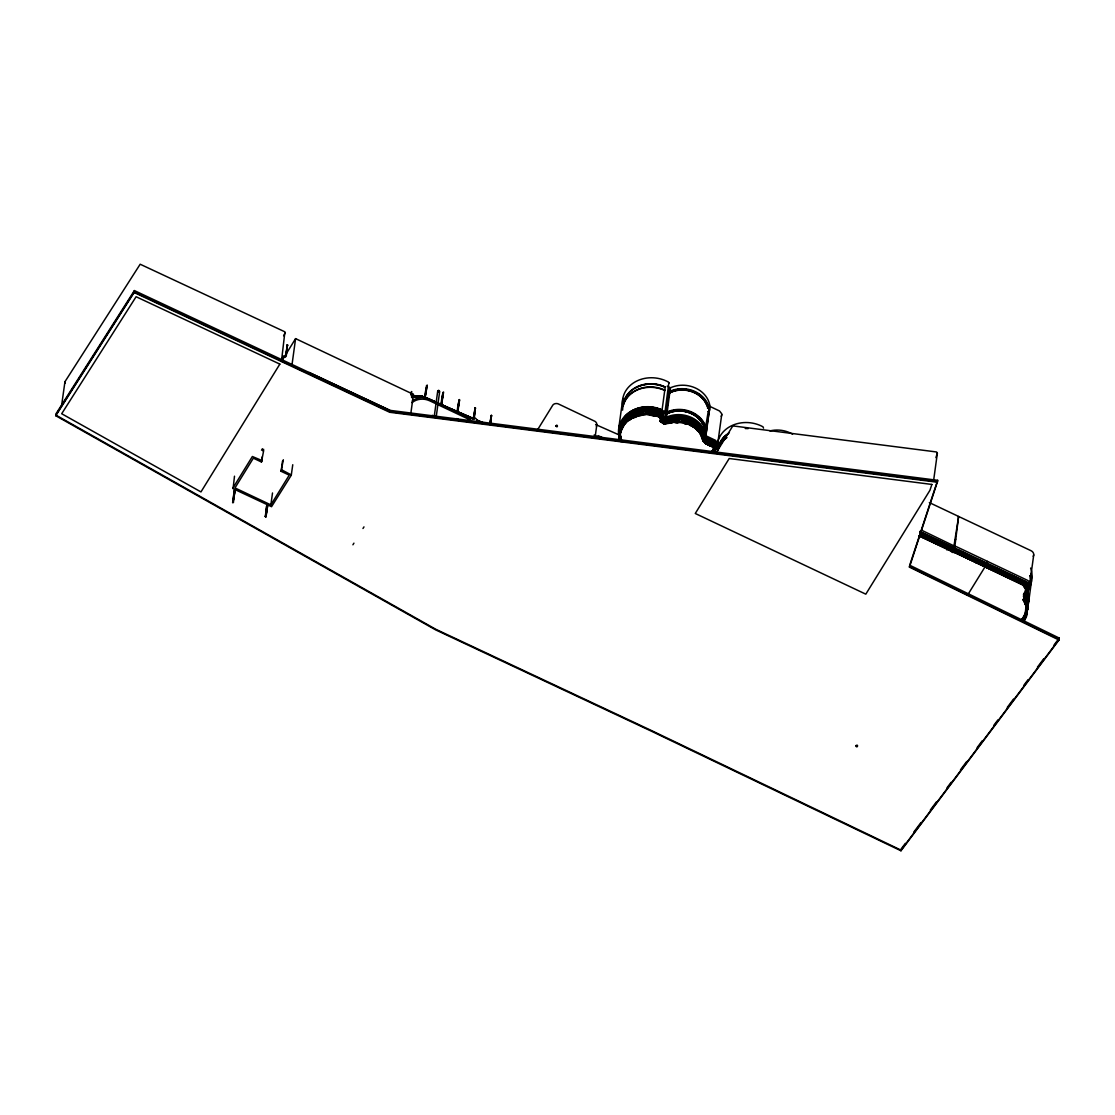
<?xml version="1.0" encoding="UTF-8"?>
<svg xmlns="http://www.w3.org/2000/svg" width="1115" height="1115" viewBox="0 0 1115 1115"><rect width="100%" height="100%" fill="white"/><g stroke="black" fill="none" stroke-linecap="round" stroke-linejoin="round"><path stroke-width="1.5" d="M664.387 423.087C662.38 424.787 672.247 422.864 674.059 422.083C672.234 420.369 677.558 425.177 678.937 421.832C679.244 419.421 672.247 420.801 674.073 422.39M664.833 419.881C664.261 422.501 669.432 420.689 669.725 419.965C668.331 416.954 659.258 421.47 669.641 419.561C668.484 419.923 680.917 416.034 684.331 418.473C682.812 422.46 691.621 419.101 688.722 420.913C686.046 415.7 671.369 419.435 664.833 420.188L662.338 418.557M664.54 424.146C669.139 422.153 669.362 423.602 669.098 422.432M669.669 420.383L669.446 419.073M437.693 391.198C440.411 393.971 439.324 388.327 437.721 391.072L434.237 416.453M642.338 413.665C643.731 416.341 638.491 415.17 637.571 415.825C638.101 412.871 645.975 415.31 647.411 413.386C663.662 416.494 642.853 413.4 642.338 413.665C644.707 416.759 653.056 410.181 657.306 415.477C656.498 417.303 650.784 415.825 652.4 413.846M647.731 411.505C646.909 408.369 650.31 415.198 652.777 411.546C653.404 408.675 646.463 410.543 647.787 411.101M647.843 410.195L657.752 412.271L652.944 410.668L652.623 411.951L652.944 410.668M668.972 383.184L668.317 382.013A30.37 25.645 7.8 0 0 636.331 381.26A30.37 25.645 7.8 0 0 622.7 405.316M669.237 423.17L664.192 423.296L680.08 418.278L664.359 423.784L660.401 421.275L660.847 420.648L664.93 423.198L664.192 424.202L660.401 421.275M1024.978 617.752L1026.358 601.166L1025.368 618.086L1020.796 620.804M1025.229 617.975L1022.553 620.288M642.407 414.975C642.296 410.445 636.135 417.804 637.446 414.668M647.731 411.351C662.449 411.212 640.498 413.358 642.784 410.459C643.913 412.968 632.902 415.728 633.306 413.205C660.094 405.358 631.243 414.78 637.822 411.881M642.937 411.769L642.686 410.473M673.948 422.418C673.683 417.609 684.861 424.62 684.025 421.651C696.262 421.944 682.561 427.421 684.025 421.651M669.432 419.895L674.436 419.296L674.422 418.487M688.847 421.08C687.593 415.965 677.878 418.529 674.282 419.156M618.783 438.153C620.776 437.122 617.794 440.049 619.661 433.331L627.09 418.153L619.438 433.164L620.302 433.749L619.132 433.428M619.968 440.397C617.389 437.442 622.895 428.968 619.522 430.641C621.013 432.829 622.532 416.355 619.801 434.07M619.09 438.237L619.829 430.808M619.494 438.279L619.926 430.125M621.013 438.92C619.787 440.941 619.187 434.46 620.33 430.167M619.842 438.181L620.205 433.526M620.288 434.975L620.637 430.32M1025.006 618.086L1026.678 601.487M1025.201 618.1L1026.539 601.375M673.85 422.362L683.76 422.683C668.763 420.606 687.565 420.843 688.736 423.421C694.311 423.31 695.189 429.568 688.276 424.118M689.056 420.606L679.202 419.045L679.342 417.818L679.202 419.045L684.206 419.533L684.345 418.32M933.659 480.203L937.367 453.15L936.544 451.965L733.642 426L732.443 426.501L716.346 452.592M1026.148 601.543C1030.511 581.626 1024.796 598.156 1023.11 599.87C1028.95 589.64 1023.361 592.609 1025.688 593.11M1026.288 601.654L1027.263 592.037M1026.483 601.682L1026.79 591.94L1027.974 592.497L1028.992 588.372L1027.696 588.093L1028.992 588.372M1026.664 601.612L1027.598 592.135L1019.89 579.577M694.227 426.836L703.551 435.101L715.37 448.216L694.645 426.599L680.192 418.167L694.715 426.906L680.094 418.278L664.192 423.296M679.913 418.696L694.38 426.906M668.902 422.696L678.923 420.926M657.056 416.341C632.665 412.801 660.303 414.306 657.111 416.202M647.383 413.498C651.536 411.63 661.822 419.379 662.059 417.108M703.523 436.313L702.924 433.233A23.931 20.209 7.8 0 0 670.519 417.888L667.425 419.087A2.021 1.7 7.8 0 1 665.571 418.989L669.362 388.536L670.436 387.727L666.519 417.149A26.342 22.244 7.8 0 1 705.837 435.742L715.495 440.341L717.614 442.989A4.85 4.084 7.8 0 1 717.196 445.721L712.959 452.648M683.802 422.418L678.77 422.237M937.659 480.314L909.715 565.221L1059.25 638.073L1058.985 639.996L900.962 850.787L650.421 730.729L435.756 629.933L55.75 415.714L56.015 413.79L134.371 290.583L389.929 410.348L937.659 480.314L937.394 482.238L389.679 412.271L134.107 292.506L134.371 290.583M61.562 405.776L64.949 381.72L140.169 264.227L284.91 331.838L281.426 361.483M292.757 464.732L291.266 475.241L271.544 506.698L233.077 488.677L234.498 476.189M234.889 491.938L232.77 502.544L234.192 490.335M232.77 502.544L234.415 490.516M233.077 502.586L234.721 490.572M233.356 502.475L235 490.447M282.513 461.08L281.119 471.311L289.245 475.143L270.875 504.9L234.972 487.924L253.342 458.167L261.467 462.014L262.178 456.899M261.467 462.014L263.697 450.46M283.419 357.511L283.628 355.908L281.802 358.863M285.468 357.051L287.349 344.883L286.374 355.309M285.733 356.619L287.349 344.883M286.081 355.56L287.558 344.911M267.614 506.168L265.802 516.816L266.624 506.015M265.272 516.58L266.75 505.792M265.495 516.775L267.029 505.666M265.802 516.816L267.447 504.788M266.067 516.691L267.558 505.903M270.875 504.9L272.506 492.969M292.005 364.758L295.587 338.626L413.442 394.389L410.989 412.355M281.119 471.311L283.335 459.742M410.989 394.919L411.449 391.574M411.212 394.961L411.672 391.602M424.787 397.874C431.115 368.995 422.78 397.874 425.456 397.818M424.94 398.013L426.655 385.706M425.163 398.055L426.878 385.734M436.23 416.675L439.7 391.295M441.136 404.606C447.324 375.922 439.143 404.94 441.847 404.731M441.317 404.94L442.836 392.689M441.54 404.968L443.045 392.619M441.735 404.898L443.254 392.661M457.206 412.216C463.408 383.532 455.213 412.536 457.917 412.341M457.401 412.536L458.92 400.299M457.61 412.578L459.115 400.215M457.819 412.494L459.338 400.257M473.499 418.139L475.185 407.825L474.223 418.264M473.694 418.46L474.99 407.909M473.917 418.501L475.185 407.825M474.112 418.432L475.408 407.867M490.043 422.39L491.478 415.463L490.516 424.188M490.001 424.397L491.06 415.505M490.224 424.425L491.255 415.435M490.419 424.355L491.478 415.463M594.992 438.097L596.832 424.69M618.797 427.923L622.825 398.557M660.484 413.024L662.212 409.944A29.171 24.628 7.8 0 0 620.065 427.491M657.028 415.909L661.599 417.804L663.76 412.271A29.157 24.628 7.8 0 0 634.226 410.905A29.157 24.628 7.8 0 0 619.689 432.16M666.519 417.149L663.146 415.547L664.944 412.55L668.875 382.487M665.279 418.432L665.99 413.317L667.132 412.661A26.342 22.244 7.8 0 1 706.45 431.268L705.67 432.954M668.401 395.588L669.711 388.09M666.24 414.097L666.909 409.205M667.355 405.944L667.801 402.682M668.47 397.776L669.139 392.884M713.154 451.519L715.858 447.143A3.624 3.066 7.8 0 0 714.283 442.948L704.833 438.474L704.164 436.341A25.143 21.227 7.8 0 0 668.665 419.24L666.045 420.104L666.31 418.181L661.989 416.09L663.76 412.271M715.259 443.352A2.411 2.035 7.8 0 0 714.408 442.139L704.596 437.456L705.934 427.672M704.582 438.293L704.429 434.418A25.143 21.227 7.8 0 0 668.93 417.317L666.31 418.181M709.419 409.219L709.391 410.989L708.234 411.519L704.764 432.174M705.962 432.467L709.962 406.431A26.342 22.244 7.8 0 0 670.533 387.783L667.16 386.18M703.955 437.024L705.767 437.024L709.865 406.39L719.523 410.975L721.628 413.623A4.85 4.084 7.8 0 1 721.21 416.355M717.544 444.969L721.74 414.376M1058.985 639.996L909.45 567.145L909.715 565.221M900.962 850.787L901.213 848.877L905.38 843.33M1028.392 585.556C1030.692 585.556 1024.002 580.33 1024.936 582.713L953.437 549.374L958.621 516.454L929.325 502.586M1028.936 587.619A4.836 4.084 7.8 0 0 1026.887 582.058L956.475 548.747A4.85 4.098 7.8 0 0 954.621 548.245L958.621 516.454M955.68 539.033L955.43 539.911M987.472 561.375L987.221 563.298L967.444 595.312M1025.047 592.358C1021.479 594.016 1025.41 599.285 1024.197 595.298L1024.462 593.375M1029.702 584.232L1033.73 554.866M1028.713 601.501L1031.556 580.678M684.192 419.63L679.216 418.892M714.004 448.564C717.753 448.704 711.398 450.655 714.813 444.425C720.165 446.042 710.408 458.432 714.715 447.561M713.962 452.174L714.813 444.425M715.147 444.355L714.408 448.983L712.137 452.62M714.367 452.244L715.551 444.425M715.245 448.955C712.694 448.314 717.196 449.373 715.872 444.592M668.833 392.48L670.073 391.198A26.342 22.244 7.8 0 1 709.391 409.804L709.321 411.087L708.15 411.505M662.087 414.892L657.613 412.313L662.463 413.79L661.976 415.017L657.376 412.996L657.752 412.271M285.37 332.744L283.586 335.796M688.917 423.17L688.415 424.271L688.736 423.421M627.09 418.153L618.992 433.526L620.302 433.749L619.438 433.164L621.264 440.885M627.09 418.501L640.191 414.585L626.728 418.055M656.456 412.355L639.815 414.627L656.373 411.839M1025.716 613.166C1026.915 606.142 1028.114 610.184 1026.678 608.609M1023.375 619.912C1023.528 623.187 1028.253 611.898 1026.246 611.814M1026.023 613.361L1027.026 608.539M1027.333 609.292L1024.225 619.884M1025.981 616.637C1025.061 616.302 1026.929 613.696 1027.737 608.818M1026.33 616.567C1029.145 611.926 1024.824 611.996 1027.291 612.01M948.321 549.207C948.754 547.354 944.252 551.841 948.266 548.775L962.649 552.204L976.433 562.699L962.384 552.315M976.224 562.685L962.691 552.176L948.029 549.151L934.259 538.824L948.335 548.845M919.582 535.2L934.412 539.214L919.582 535.479M962.426 552.469L976.336 562.462L991.305 566.141L976.559 562.197M991.151 566.141L1005.019 576.316L1020.141 579.438M1005.214 576.134L1019.904 579.856M657.111 415.937L657.362 415.059M919.75 532.942L949.52 547.033C949.59 544.97 959.987 553.165 958.51 549.82M949.618 549.026C952.182 553.291 956.586 553.026 949.618 549.026L919.861 534.949M919.722 532.831L953.492 549.235L953.869 548.134M953.381 551.744L958.078 553.026L957.534 554.225L958.022 552.998L1025.103 585.194L1024.504 585.919L957.646 553.834M1024.504 595.647C1024.936 598.323 1029.521 589.528 1027.263 589.11C1033.298 571.312 1023.514 609.166 1028.295 584.706M1026.831 592.316L1028.629 584.65M1026.734 592.079L1027.654 592.33L1029.034 584.734M1028.253 588.023L1027.96 588.762L1029.438 585.166M1027.528 592.595L1029.34 584.929M661.976 415.017L662.463 413.79M763.538 428.16L762.981 426.808A30.37 25.645 7.8 0 0 730.994 426.028A30.37 25.645 7.8 0 0 717.349 450.056M706.408 440.787L706.952 439.575L706.408 440.787L710.868 442.892L711.454 441.707L710.84 442.78M705.934 443.868C706.478 441.164 716.987 446.293 714.548 448.509C708.276 443.282 713.461 447.185 705.934 443.868C704.833 442.585 709.948 443.296 710.436 446.098M711.008 445.01L710.353 445.958M950.119 545.848C947.29 547.409 955.848 545.988 953.325 549.333M949.13 549.82L1024.824 585.5L1025.075 584.831L957.938 553.138C954.635 552.482 948.6 549.124 949.297 549.444M919.29 536.036L949.395 549.82L949.659 549.138L919.722 535.061M957.506 554.113L958.022 552.998M1024.504 585.919L1025.047 584.706M1024.824 582.643L1025.507 581.626L1024.936 582.713M619.536 430.571L620.762 426.069M618.992 433.526C631.661 402.32 614.769 443.129 623.355 425.791C621.877 424.299 622.268 426.892 623.452 426.042M619.09 433.763C621.445 424.313 623.898 419.435 629.905 416.327C627.982 413.414 624.999 421.456 626.254 418.919M621.905 426.557C619.48 424.522 620.985 431.366 620.01 433.428L627.243 418.25M619.396 433.972L621.487 426.139M620.135 434.028C622.951 429.387 619.09 429.289 621.376 429.526M652.498 413.972L661.976 417.414M657.404 413.107L657.892 411.881L662.408 414.209M665.962 413.08L667.746 411.686A26.453 22.328 7.8 0 1 706.562 430.042L705.99 432.244M693.126 423.268C694.352 417.874 702.018 432.773 693.042 423.212C695.384 421.038 690.338 425.247 688.722 420.913M693.042 423.212L693.739 422.195L689.335 419.839M661.739 414.069C660.693 420.536 659.55 416.16 662.463 414.125C662.491 422.446 657.515 425.136 662.073 414.013M660.136 421.191L662.463 414.125M660.442 421.414L662.868 414.571M661.613 418.264L662.77 414.334M660.833 421.512C664.178 417.554 659.927 417.331 662.324 417.54M661.181 421.47L662.422 417.777M710.882 442.46C712.318 446.181 717.461 444.453 714.659 444.62M714.548 448.509L715.189 447.352L710.854 445.024M935.903 457.61L937.367 453.15M909.45 567.145L937.478 481.596L389.762 411.63L134.19 291.865L55.834 415.073L435.84 629.292L650.505 730.088L901.045 850.146L1059.069 639.355L909.533 566.504M232.868 488.105L252.366 456.509L262.29 460.676M664.638 420.996C666.77 418.738 662.212 423.017 660.735 418.362M1023.612 596.525L1024.992 592.776M1023.918 596.748L1027.682 588.595M1026.135 608.149C1030.274 608.734 1019.835 599.717 1025.772 592.441M1023.082 599.48C1025.814 600.762 1023.013 595.87 1026.079 592.664M1026.162 592.915L1023.96 599.396L1026.929 607.508M1023.863 600.065L1027.514 592.65M1024.197 600.037L1025.633 595.87M962.663 552.371L948.14 549.361L934.133 539.27L948.126 549.402L962.538 552.706M990.998 566.267L1005.284 575.744M683.634 422.808L688.317 424.244M688.889 423.045L697.098 428.648L696.596 429.247L692.596 426.418L693.265 425.289M699.272 432.467C706.603 442.725 698.715 429.693 697.223 428.313C693.962 430.947 702.659 432.104 699.412 432.718M697.098 428.648L696.331 429.247L697.154 428.244M1029.563 584.929L1029.201 585.696L1029.563 584.929A4.822 4.07 7.8 0 0 1027.556 580.357L956.74 546.824A4.85 4.098 7.8 0 0 954.886 546.322L921.659 530.238M1027.96 588.762C1021.925 586.1 1025.103 582.476 1028.797 587.828M657.557 412.996L652.679 411.533M705.767 437.024L705.948 435.798L704.596 437.456M706.729 440.369L707.119 439.7L706.241 440.662L703.635 436.885L706.241 440.662M706.743 443.045L703.203 440.091L705.795 443.868M711.858 451.756L714.158 447.268M711.983 451.896L714.353 447.045L703.398 435.338M712.178 451.951L714.492 447.171M712.443 451.77L714.506 447.338M1023.807 616.707C1027.152 616.846 1021.549 619.856 1025.647 612.832M1023.946 616.888C1025.884 617.515 1022.539 616.693 1025.744 613.083M1025.507 613.947L1021.242 620.358L1024.002 616.47M1025.424 614.616L1021.242 620.01L1022.204 620.47M1023.459 620.163L1026.497 612.79L1023.849 619.745M1023.751 620.414L1027.417 608.623L1026.344 600.107L1025.452 600.553L1027.18 607.996M1024.128 620.553L1026.358 616.247M1024.462 620.539L1026.441 616.497M696.847 426.111C698.325 422.278 701.21 431.477 700.164 428.773C702.478 430.683 694.115 426.028 697.642 425.163M699.788 429.373L700.75 428.564M620.651 426.153C624.595 424.592 622.309 418.418 626.393 419.686M621.78 426.39L620.734 426.404L622.769 422.599M621.403 426.808L626.505 419.212M620.219 429.345L623.801 422.585M620.581 429.86C630.477 412.09 623.243 429.136 622.379 425.386M621.431 429.846L623.076 425.54M620.957 430.014L622.978 426.209M621.278 430.014L623.355 425.791M596.358 426.125L596.511 425.846A4.418 3.735 7.8 0 0 595.117 421.4L558.545 404.02A4.46 3.777 7.8 0 0 556.483 403.532L555.228 403.644A4.418 3.735 7.8 0 0 552.789 405.149L537.988 429.108M665.07 421.094L664.888 419.784M265.203 516.315L266.206 516.468M702.868 440.801C705.321 434.111 702.38 433.456 699.704 429.261M703.119 432.829C700.415 433.874 705.502 432.007 700.819 428.662M702.589 435.854L701.53 436.536M1023.542 596.664C1023.96 593.333 1028.936 608.093 1024.685 596.107M1027.835 608.929C1025.103 606.672 1030.135 599.048 1025.577 600.832M1025.452 600.553L1026.344 600.107M1026.316 603.577C1023.612 604.637 1028.657 602.63 1024.239 599.312M664.373 424.104L660.303 421.568L661.028 420.564M287.14 344.953L287.754 345.246M281.872 360.842L295.587 338.626M261.509 450.195L262.429 448.718M262.764 450.781L263.67 449.303M413.442 394.389L411.616 397.358L414.362 396.313L421.763 396.564M426.46 385.776L427.073 386.069M443.449 392.982L442.739 392.856M459.519 400.592L458.809 400.466M475.603 408.188L474.879 408.076M491.673 415.797L490.962 415.672M597.654 436.55L598.197 435.658L602.839 437.861M1025.033 592.706L1027.375 588.581L1028.309 589.333M1025.298 592.971L1027.584 589.264M1024.197 595.298L1028.044 588.776M1025.675 593.138L1028.323 589.041M1024.587 595.912L1026.873 592.204M1024.964 595.508L1027.249 591.8M1024.866 596.177L1027.612 591.967L1025.605 595.94M711.774 452.091L714.213 448.244M711.858 452.356L714.52 448.258M712.596 452.132L714.882 448.425M637.682 415.965C637.236 410.292 626.616 422.822 637.864 415.839M642.254 413.665L642.491 414.975M55.75 415.714L134.107 292.506M707.468 408.062L708.22 407.644A25.506 21.533 7.8 0 0 669.962 391.936L670.268 392.801L670.087 392.02A25.283 21.352 7.8 0 1 708.011 407.602L708.22 407.644M704.61 428.885L705.377 428.467A25.506 21.533 7.8 0 0 667.118 412.759L667.411 413.623A24.781 20.92 7.8 0 1 702.394 423.338M704.387 436.996C701.53 437.958 707.035 436.411 703.035 432.648M1026.483 612.442L1026.971 604.358L1027.682 609.138M696.764 426.042L697.669 425.108M991.263 565.974L1005.047 576.134M913.701 832.222L920.976 822.522M930.328 810.034L936.572 801.713M946.97 787.845L951.123 782.298M960.475 769.824L966.719 761.503M977.116 747.635L982.315 740.695M993.744 725.447L997.911 719.9M1007.263 707.412L1013.507 699.091M1023.904 685.223L1028.058 679.676M1037.41 667.202L1043.654 658.881M1054.051 645.014L1059.25 638.073M1027.779 604.678L1026.455 604.651M633.724 414.459C634.421 411.31 626.867 415.449 629.78 416.787C634.324 416.606 632.958 411.895 633.905 414.292M633.362 417.554L632.86 416.411M953.437 549.374L958.12 550.921M1022.134 620.539L1024.643 616.707M1021.856 620.846L1024.908 616.999M1022.148 620.888L1024.978 617.264M667.411 413.623L667.105 412.759M623.884 422.836L622.811 422.529L625.905 418.71M623.062 422.822L629.125 415.672L629.975 416.606M623.703 423.059L626.588 419.477M622.365 425.735L625.808 422.111L623.257 426.264M622.964 426.223L626.072 422.404M665.334 417.888L666.408 417.094M715.969 444.829L715.063 445.024M660.038 420.954L661.32 421.289M1023.528 596.288L1024.699 596.413M629.78 416.787L629.654 416.02M629.529 419.811C632.4 415.212 618.184 430.069 628.693 418.878M664.93 423.198L664.192 424.202M625.473 421.916L626.017 422.822L625.794 422.139M1021.173 620.093L1021.939 620.177M703.593 435.143L694.52 426.599L703.481 435.547M668.93 391.853L670.603 390.863M692.596 426.418L693.349 425.331L692.68 426.474M949.074 550.239L919.443 536.036M625.613 419.031L633.432 413.344L642.798 410.613M626.142 419.602L629.905 416.327M625.181 422.223L632.999 416.55M625.404 422.557L629.25 419.198M625.696 422.808L633.418 417.205M664.038 423.7L656.61 411.937L664.052 423.7L668.944 422.696M1020.796 620.971L1025.284 617.863M1022.246 620.163L1025.382 618.044M1026.121 603.717L1023.96 599.396L1023.472 599.954M363.978 526.879L362.974 528.496M353.929 543.158L352.925 544.789M703.635 436.885L707.189 439.84M656.136 412.285L664.164 423.63M639.94 414.627L656.61 411.937M629.139 416.034L633.167 413.665M629.32 416.397L633.682 413.637M629.836 416.383L633.864 414M629.571 416.689L638.296 412.634M628.651 418.947L632.79 416.453M628.707 419.24L637.292 415.114M628.888 419.602L637.696 415.142M629.125 419.881L633.153 417.512M629.348 419.993L633.473 417.498M704.652 428.606L705.377 428.467M633.25 413.623L638.142 411.937M633.376 414L637.864 412.299M633.78 414.041L638.268 412.327M632.776 416.522L637.515 414.822M632.944 417.205L637.836 415.533M633.125 417.526L642.561 414.864M411.546 396.87L414.32 395.825L421.916 396.104M414.362 395.755L411.616 396.787L414.418 395.867L421.832 396.118L434.599 401.637M411.574 397.065L414.32 396.034L421.86 396.313L434.543 401.846M411.853 397.052L414.473 396.09L421.721 396.327M411.951 397.302L414.501 396.355M411.979 397.498L421.623 396.578L429.693 400.02M680.15 418.473L664.219 423.463L656.498 412.006M626.853 417.944L640.191 414.585M626.853 418.306L640.233 414.766M669.348 419.505L674.115 418.418M674.491 418.878L664.888 420.592M669.558 420.23L674.505 419.198M668.902 422.39L673.85 421.345M673.976 421.679L664.624 423.477M668.986 423.101L673.767 422.014M669.279 423.17L674.059 422.083M637.905 412.285L642.993 411.351M638.017 412.62L642.993 411.658M637.376 414.78L647.369 413.54M637.459 415.491L642.547 414.557M703.955 440.202C699.76 439.923 709.224 446.223 710.562 445.986M701.558 436.049L702.771 440.62L703.746 439.826M703.314 437.596L704.192 436.62M639.968 414.822L656.456 412.188M664.972 420.94L669.683 420.285M709.307 408.006L708.61 408.09L709.962 406.431M642.742 410.557L652.846 410.794L662.491 413.902M642.728 410.864L647.857 410.682M642.895 411.365L647.871 411.101M642.784 411.63L647.857 411.407M642.282 414.069L647.257 413.804M642.31 414.487L647.439 414.306M642.351 414.836L647.285 414.209M674.227 418.404L684.289 418.738M674.24 418.808L679.37 418.627M673.808 422.014L678.937 421.832M421.582 396.856L414.473 396.633L411.909 397.567L414.404 396.536L421.651 396.773L426.404 398.849M958.329 516.928L958.914 516.956A4.85 4.098 7.8 0 1 960.768 517.471L1031.18 550.782A4.836 4.084 7.8 0 1 1033.215 556.329M678.868 421.345L683.857 422.014M1028.936 585.403L1028.239 585.124M934.314 539.367L919.345 535.688L949.395 549.82M976.378 562.155L991.36 565.946L1005.173 575.967M1005.173 575.688L1020.03 579.354M1004.936 576.079L1020.002 579.716M621.069 429.317L620.275 429.679M662.38 414.794L661.669 414.473M689.168 420.216L684.457 418.348M684.066 419.505L693.265 423.156M683.69 422.404L688.471 423.867M683.634 422.71L688.499 424.146M953.771 548.259L1025.354 581.626M953.618 548.58L958.412 550.211M958.273 550.601L949.52 546.587M953.492 548.97L958.078 550.629M953.186 551.786L957.771 553.458M953.046 552.162L957.827 553.807M657.46 412.703L662.254 414.585M657.167 415.519L661.753 417.428M657.251 415.881L661.822 417.791M656.944 416.202L661.655 418.097M421.902 396.034L474.196 418.85M477.359 420.23L483.701 422.989L477.276 420.313M437.665 403.031L474.21 418.919M437.568 403.24L472.565 418.432M477.164 420.522L483.659 423.268M437.456 403.491L472.467 418.683M477.067 420.773L481.973 422.836M437.498 403.686L472.356 418.892M477.011 420.968L480.272 422.348M595.605 424.536L619.396 435.045M666.045 420.104L661.725 418.014M309.036 372.452L389.929 410.348M919.833 531.409L954.342 547.744M920.168 531.855L954.022 548.301M919.973 532.162L950.008 546.239M958.189 550.239L1025.424 581.918M920.07 532.524L949.841 546.615M958.287 550.615L1025.256 582.295M919.805 532.538L949.576 546.615M958.022 550.615L1024.992 582.295L1028.448 585.138M957.938 550.908L1025.075 582.601L1028.601 585.486M919.541 535.367L949.562 549.444M957.757 553.444L1024.992 585.124M957.59 553.821L1024.824 585.5M706.812 439.686L715.663 444.258M706.631 439.993L715.565 444.564M706.464 440.369L715.37 444.913M711.008 442.78L706.38 440.662L703.244 437.456M706.45 443.199L715.133 447.756M706.018 443.575L714.938 448.118M594.114 435.017L600.386 437.972M470.377 418.334L429.958 399.212A15.08 12.739 7.8 0 0 412.243 401.052M470.168 419.937L429.735 400.815A15.08 12.739 7.8 0 0 412.02 402.654M456.467 418.571L459.436 419.979M432.327 415.296L435.394 416.745M281.942 469.973L291.349 474.962M661.571 417.094L665.571 418.989M689.182 419.951L693.739 422.195M688.986 420.257L693.642 422.487M688.805 420.62L693.46 422.864M688.749 423.156L696.959 428.313M688.833 423.463L693.209 425.693M688.373 423.825L696.861 428.982M688.457 424.132L692.833 426.362M711.077 442.098L715.245 444.523M710.785 442.753L715.147 445.206M714.813 447.728L706.185 443.199L703.203 440.091L701.893 435.854M710.436 445.666L714.715 448.397M950.064 546.266L953.924 548.594M949.729 546.239L953.59 548.566M949.506 549.151L953.576 551.507M949.618 549.472L953.478 551.8M948.99 550.085L952.893 552.538M65.381 383.086L64.809 382.097M665.321 419.867L661.293 417.456L665.362 419.993M661.404 417.777L665.265 420.285M661.195 418.125L665.056 420.634M660.958 418.39L664.805 420.899A23.526 19.861 7.8 0 1 702.436 432.968M660.847 420.648L664.707 423.17M660.61 420.926L664.819 423.491M660.763 421.317L664.61 423.839M705.21 432.968L704.136 431.839M704.847 436.369L714.548 441.024A3.624 3.066 7.8 0 1 716.123 445.22M693.586 422.209L700.833 428.718M693.321 422.46L700.694 428.982M693.502 422.878L697.307 425.791M693.098 422.794L700.095 429.47M692.986 423.087L697.042 426.042M693.349 425.331L697.21 428.369M692.652 426L696.457 428.899M692.54 426.292L696.596 429.247M1025.605 581.584L1029.229 584.636M1025.396 581.654L1028.964 584.567M1025.549 582.002L1029.117 584.915M1025.117 581.891L1028.88 585.236M1024.964 584.859L1028.532 587.772M1024.685 585.096L1028.685 588.121M1024.866 585.528L1028.434 588.441M1024.434 585.431L1028.016 588.344M1024.323 585.71L1028.169 588.692M664.847 411.853L664.303 411.365A30.37 25.645 7.8 0 0 631.076 411.282A30.37 25.645 7.8 0 0 619.173 437.178M703.955 436.676L707.063 440.104M703.37 437.178L706.297 440.244M703.509 439.868L706.617 443.31M706.353 443.617L703.426 440.536L702.199 436.453M702.924 440.383L705.865 443.449M697.098 425.345L702.617 433.219M697.335 425.805L700.415 429.275M696.986 428.341L700.262 432.188M696.666 428.55L699.983 432.481M696.387 428.829L699.467 432.299L703.063 440.69M696.262 429.108L699.663 432.676M1019.723 579.675L1027.319 592.302M700.541 428.634L702.938 432.982M699.858 429.01L703.509 437.484M700.095 431.839L702.506 436.188M699.732 431.979L702.185 436.425M1024.392 596.079L1026.567 600.511M1024.016 596.191L1027.277 604.971M1023.695 596.427L1025.87 600.86M1023.57 599.396L1026.831 608.177M1023.11 599.87L1025.145 604.037M713.656 452.007L714.799 452.16M620.888 438.641L621.947 441.582M620.595 438.585L621.557 441.331M620.205 438.669L621.167 441.415M620.832 441.624L619.271 434.543M702.729 432.578L704.234 437.219M702.339 432.648L703.9 437.414M701.99 432.843L703.258 436.996M702.283 435.784L703.802 440.425M1025.953 600.163L1026.985 611.787M1025.605 600.33L1026.873 605.027M1025.507 603.354L1026.525 607.564M1025.173 603.536L1026.441 608.232M233.481 502.238L232.547 502.349M619.829 433.052L621.613 440.773M619.633 433.066L621.459 440.871M620.344 434.474L620.86 439.143M620.024 434.376L620.595 438.613M620.135 436.453L620.511 439.282M619.619 434.39L620.288 440.509M619.187 437.596L619.564 440.425M618.839 437.749L619.215 440.578M1027.277 604.999L1027.249 612.344M1026.608 604.442L1026.901 612.456M1026.176 607.647L1026.176 612.316M469.736 420.968A3.624 3.052 7.8 0 1 473.833 417.581A3.624 3.052 7.8 0 1 476.509 422.111M620.302 439.7A29.157 24.628 7.8 0 1 631.188 414.264A29.157 24.628 7.8 0 1 663.495 414.195M1025.187 596.957A26.342 22.244 7.8 0 1 1022.065 620.247M1025.452 595.034A26.342 22.244 7.8 0 1 1026.622 611.787M624.832 419.784A27.945 23.596 7.8 0 1 662.185 412.62M1030.399 575.507A25.506 21.533 7.8 0 1 1030.525 581.445M1030.622 581.305A25.589 21.617 7.8 0 0 1030.497 575.354A25.506 21.533 7.8 0 1 1030.567 581.152M1030.162 575.619A25.283 21.352 7.8 0 1 1030.455 578.56M1026.539 593.542A25.283 21.352 7.8 0 1 1027.431 602.323M1026.762 593.403A25.506 21.533 7.8 0 1 1027.668 602.267M1026.873 593.236A25.589 21.617 7.8 0 1 1027.779 602.128M1026.803 593.11A25.506 21.533 7.8 0 1 1027.709 601.975M1026.594 593.068A25.283 21.352 7.8 0 1 1027.486 601.849M1025.047 590.825A25.004 21.115 7.8 0 1 1027.026 596.469M1026.33 593.138A25.004 21.115 7.8 0 1 1027.096 595.995M1030.887 573.361A26.453 22.328 7.8 0 1 1029.953 586.601M1030.608 568.065A26.342 22.244 7.8 0 1 1030.776 582.072M1027.208 592.943A26.342 22.244 7.8 0 1 1027.375 606.95M1026.929 591.215A26.453 22.328 7.8 0 1 1027.682 605.989M769.866 430.934A26.342 22.244 7.8 0 1 792.57 434.167M722.632 439.073A28.767 24.279 7.8 0 1 728.165 433.916M718.269 447.324A29.171 24.628 7.8 0 1 727.133 434.585M717.851 449.331A29.171 24.628 7.8 0 1 729.391 432.745M745.28 428.522A29.171 24.628 7.8 0 1 748.137 428.62M717.823 450.53A29.171 24.628 7.8 0 1 726.701 437.777M717.879 450.153A29.171 24.628 7.8 0 1 726.757 437.414M669.906 392.006A25.589 21.617 7.8 0 1 708.29 407.769M669.92 392.229A25.506 21.533 7.8 0 1 708.178 407.937M670.017 392.494A25.283 21.352 7.8 0 1 707.955 408.062M670.143 392.703A25.004 21.115 7.8 0 1 706.785 405.261M670.213 392.243A25.004 21.115 7.8 0 1 707.746 407.644M667.049 412.829A25.589 21.617 7.8 0 1 705.433 428.592M667.077 413.052A25.506 21.533 7.8 0 1 705.335 428.759M667.16 413.317A25.283 21.352 7.8 0 1 705.098 428.885M667.3 413.526A25.004 21.115 7.8 0 1 704.819 428.94M667.453 413.331A24.781 20.92 7.8 0 1 702.436 423.045M667.355 413.066A25.004 21.115 7.8 0 1 704.889 428.467M667.23 412.843A25.283 21.352 7.8 0 1 705.168 428.411M620.679 426.362A28.767 24.279 7.8 0 1 661.989 410.613L665.181 387.226A28.767 24.279 7.8 0 0 635.759 387.755M622.086 424.271A27.959 23.61 7.8 0 1 661.613 411.198M623.16 404.912A29.171 24.628 7.8 0 1 665.307 387.351L665.362 386.975A29.171 24.628 7.8 0 0 623.215 404.536M623.173 405.749A29.171 24.628 7.8 0 1 664.875 390.557L664.93 390.18A29.171 24.628 7.8 0 0 622.588 410.153M620.01 427.867A29.171 24.628 7.8 0 1 662.171 410.306M555.786 426.028C558.253 428.899 557.695 423.184 555.814 425.916M855.776 745.698C857.114 749.405 859.038 743.273 855.776 745.698M931.875 484.44L929.952 490.279L865.811 594.17L695.272 513.485L729.196 458.516L931.875 484.44M279.851 364.103L200.965 491.924L61.687 413.735L136.1 296.729L279.851 364.103M507.13 423.115L507.13 423.115"/></g></svg>
